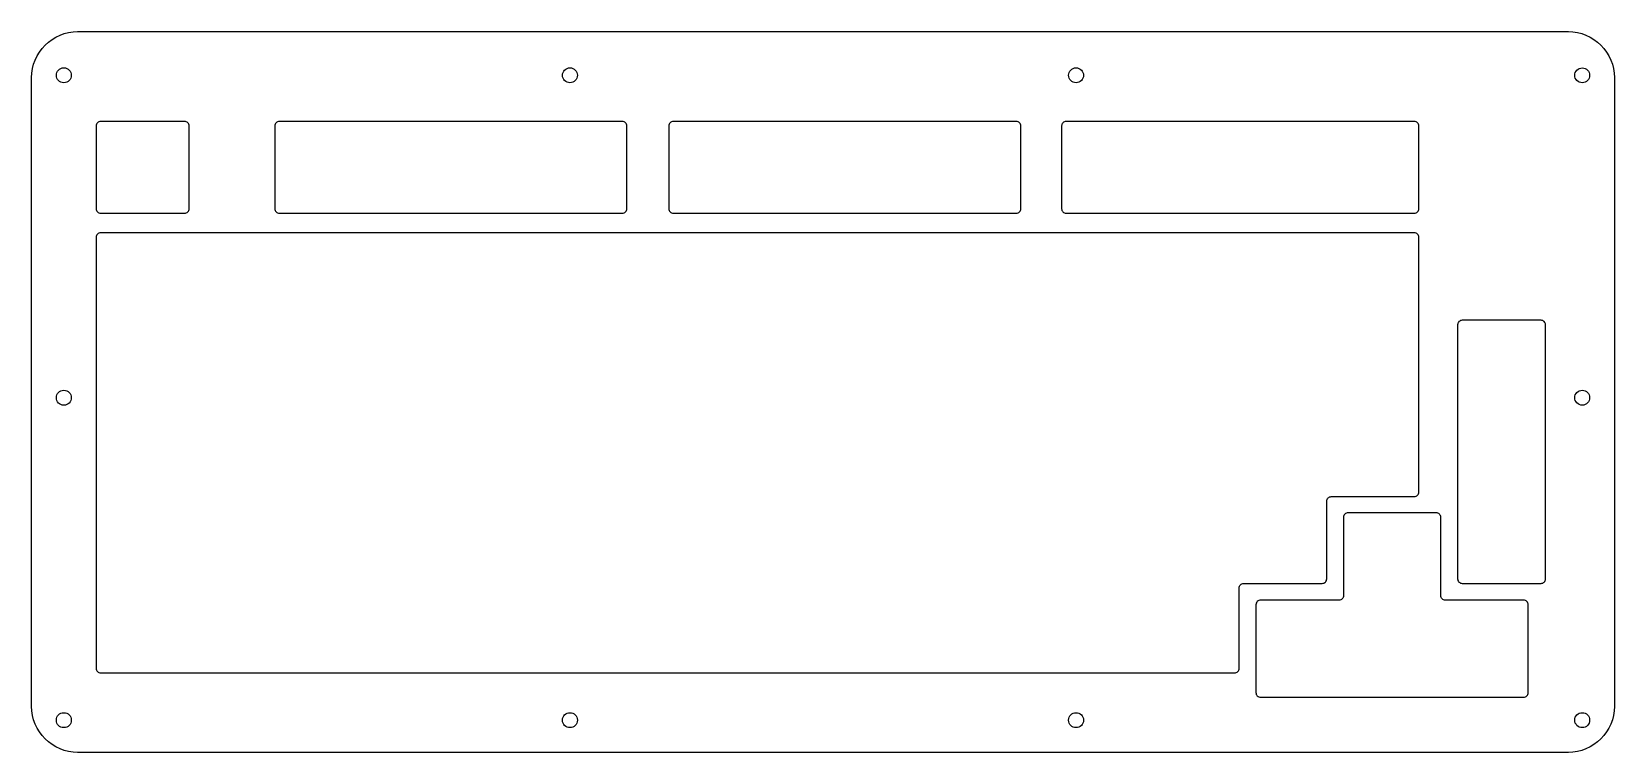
# Model space of a CAD drawing. Header units: millimetres. Extents: x -15 to 329, y -137 to 20.
import ezdxf

# ---------------------------------------------------------------- set-up
doc = ezdxf.new("R2010")
doc.units = ezdxf.units.MM
doc.layers.get('0').update_dxf_attribs({"linetype": 'CONTINUOUS'})

msp = doc.modelspace()

# ---------------------------------------------------------------- linework, layer by layer
for points in [[(-5, -136.83, -0.414214), (-15, -126.83), (-15, 10, -0.414214), (-5, 20), (319.33, 20, -0.414214), (329.33, 10), (329.33, -126.83, -0.414214), (319.33, -136.83)], [(19.26, -18.53), (19.26, -0.52, 0.414214), (18.26, 0.47), (0, 0.47, 0.414214), (-1, -0.52), (-1, -18.53, 0.414214), (0, -19.53), (18.26, -19.53, 0.414214)], [(38.89, -19.53), (113.51, -19.53, 0.414214), (114.51, -18.53), (114.51, -0.52, 0.414214), (113.51, 0.47), (38.89, 0.47, 0.414214), (37.89, -0.52), (37.89, -18.53, 0.414214)], [(124.62, -19.53), (199.23, -19.53, 0.414214), (200.23, -18.53), (200.23, -0.52, 0.414214), (199.23, 0.47), (124.62, 0.47, 0.414214), (123.62, -0.52), (123.62, -18.53, 0.414214)], [(286.8, -18.53), (286.8, -0.52, 0.414214), (285.8, 0.47), (210.07, 0.47, 0.414214), (209.07, -0.52), (209.07, -18.53, 0.414214), (210.07, -19.53), (285.8, -19.53, 0.414214)], [(266.75, -82.17, -0.414214), (267.75, -81.17), (285.8, -81.17, 0.414214), (286.8, -80.17), (286.8, -24.76, 0.414214), (285.8, -23.76), (0, -23.76, 0.414214), (-1, -24.76), (-1, -118.54, 0.414214), (0, -119.54), (246.7, -119.54, 0.414214), (247.7, -118.54), (247.7, -101.06, -0.414214), (248.7, -100.06), (265.75, -100.06, 0.414214), (266.75, -99.06)], [(314.38, -99.06), (314.38, -43.81, 0.414214), (313.38, -42.81), (296.23, -42.81, 0.414214), (295.23, -43.81), (295.23, -99.06, 0.414214), (296.23, -100.06), (313.38, -100.06, 0.414214)], [(292.56, -103.72, -0.414214), (291.56, -102.72), (291.56, -85.67, 0.414214), (290.56, -84.67), (271.41, -84.67, 0.414214), (270.41, -85.67), (270.41, -102.72, -0.414214), (269.41, -103.72), (252.36, -103.72, 0.414214), (251.36, -104.72), (251.36, -123.83, 0.414214), (252.36, -124.83), (309.61, -124.83, 0.414214), (310.61, -123.83), (310.61, -104.72, 0.414214), (309.61, -103.72)]]:
    msp.add_lwpolyline(points, format="xyb", close=True)
for centre, radius in [((-8, 10.5), 1.63), ((102.11, 10.5), 1.63), ((212.22, 10.5), 1.63), ((322.33, 10.5), 1.62), ((-8, -59.66), 1.63), ((322.33, -59.66), 1.62), ((-8, -129.82), 1.63), ((102.11, -129.82), 1.63), ((212.22, -129.82), 1.63), ((322.33, -129.82), 1.62)]:
    msp.add_circle(centre, radius)

doc.saveas('drawing.dxf')
